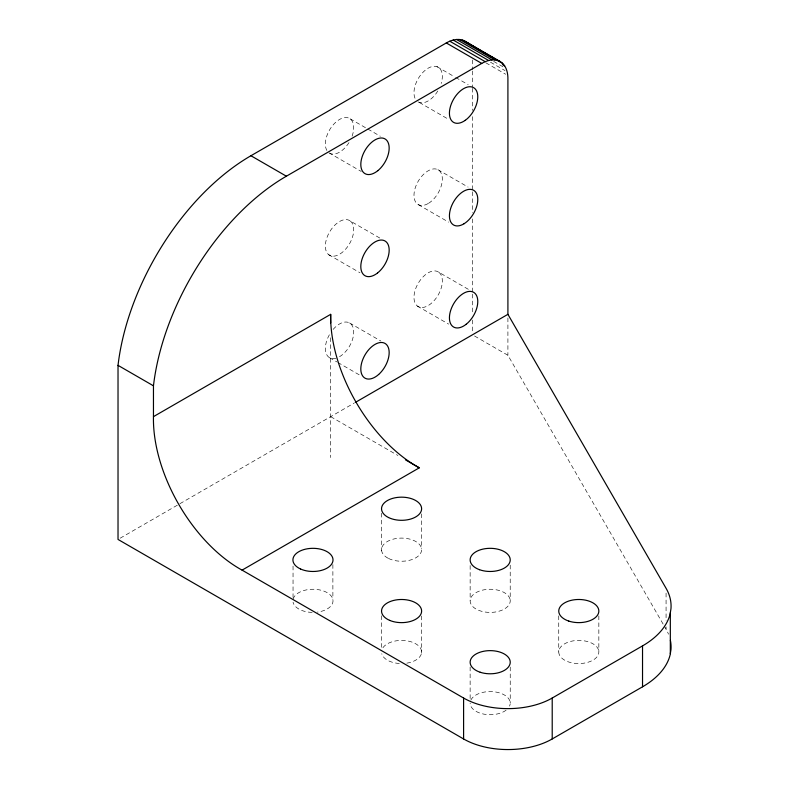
<?xml version="1.0" encoding="UTF-8"?>
<svg xmlns="http://www.w3.org/2000/svg" width="789" height="789" viewBox="0 0 789 789"><rect width="100%" height="100%" fill="white"/><g stroke="black" fill="none" stroke-linecap="round" stroke-linejoin="round"><path stroke-width="0.59" stroke-dasharray="3.94 2.96" d="M120.155 538.206L354.172 403.09M493.628 61.374L503.007 66.799M490.502 62.213L505.098 70.635M485.886 62.824L505.69 74.265M436.909 66.631L454.632 76.858M455.677 77.46L468.183 84.689M419.403 102.491L448.596 119.346M350.129 118.814L366.806 128.449M367.852 129.051L380.357 136.27M437.885 169.645L468.114 187.101M328.964 152.819L361.273 171.479M418.426 204.706L448.665 222.153M350.355 221.058A20.05 11.579 -60 0 1 342.081 252.529A20.05 11.579 -60 0 1 326.192 240.073A20.05 11.579 -60 0 1 350.355 221.058L380.594 238.505M438.931 272.343A20.05 11.579 -60 0 1 430.755 303.804A20.05 11.579 -60 0 1 414.787 291.476A20.05 11.579 -60 0 1 438.931 272.343L469.159 289.8M474.544 336.006L507.909 355.267L663.618 624.957M328.737 254.719L360.011 272.777M417.381 306.073L448.655 324.131M349.566 322.948L380.84 341.006M329.516 357.673L336.814 361.885M337.86 362.486L359.754 375.13M330.68 416.651L397.942 455.49M664.23 626.022L666.074 629.227A97.461 56.275 0 0 1 668.52 634.218M472.335 59.934L472.335 69.797M472.335 71.03L472.345 87.046M472.345 88.279L472.355 110.47M472.355 116.634L472.394 190.583M472.394 191.816L472.404 212.774M472.404 218.938L472.443 292.897M472.443 294.129L472.453 312.612M472.453 320.009L472.463 332.337M666.074 593.111L666.074 620.795M666.074 626.821L666.074 629.227M598.841 615.874L598.841 651.98A20.05 11.579 0 0 1 568.77 662.01A20.05 11.579 0 0 1 568.77 641.96A20.05 11.579 0 0 1 598.841 651.98M558.74 615.874L558.74 651.98M510.217 565.121L510.217 601.228A20.05 11.579 0 0 1 479.554 610.647A20.05 11.579 0 0 1 480.777 590.606A20.05 11.579 0 0 1 510.217 601.228M510.236 667.03L510.236 703.147M507.909 317.947L507.909 355.267M470.145 565.516L470.145 600.419M470.136 667.03L470.136 699.537M421.563 513.876L421.563 548.779M421.504 615.953L421.504 653.262M381.649 615.795L381.649 648.302M381.58 513.235L381.58 550.554M332.879 564.569L332.879 599.472M330.68 337.761L330.68 457.581M293.044 566.068L293.044 597.362M326.883 150.492A20.05 11.579 -60 0 1 339.99 119.198A20.05 11.579 -60 0 1 351.786 137.01M348.975 142.592A20.05 11.579 -60 0 1 329.822 153.342M293.123 599.157A20.05 11.579 0 0 1 313.42 589.255A20.05 11.579 0 0 1 332.919 599.679A20.05 11.579 0 0 1 317.365 612.116M312.158 612.392A20.05 11.579 0 0 1 293.044 602.175M333.106 329.447A20.05 11.579 -60 0 1 353.59 329.96A20.05 11.579 -60 0 1 336.775 357.969M335.877 358.245A20.05 11.579 -60 0 1 325.679 351.726A20.05 11.579 -60 0 1 330.621 332.741M415.004 98.26A20.05 11.579 -60 0 1 428.309 68.101A20.05 11.579 -60 0 1 441.199 83.466M437.796 90.991A20.05 11.579 -60 0 1 416.819 100.933M382.902 647.769A20.05 11.579 0 0 1 416.898 644.524A20.05 11.579 0 0 1 405.615 663.322M399.352 663.49A20.05 11.579 0 0 1 381.748 653.726M470.816 700.149A20.05 11.579 0 0 1 495.374 691.963A20.05 11.579 0 0 1 509.546 706.135M506.094 710.189A20.05 11.579 0 0 1 483.736 714.104A20.05 11.579 0 0 1 470.136 703.147M388.523 558.454A20.05 11.579 0 0 0 421.277 551.797A20.05 11.579 0 0 0 394.914 538.749A20.05 11.579 0 0 0 388.523 558.454M428.575 203.296A20.05 11.579 -60 0 0 440.223 171.607A20.05 11.579 -60 0 0 415.675 186.618A20.05 11.579 -60 0 0 428.575 203.296"/><path stroke-width="1.18" d="M670.394 640.352A97.461 56.275 0 0 1 670.966 649.682L670.127 654.85A97.461 56.275 0 0 1 642.532 686.805L552.211 738.958A62.656 36.176 0 0 1 463.597 738.958L118.025 539.439L118.025 365.356A189.922 109.651 -60 0 1 250.932 155.739L446.298 42.951C451.86 39.736 459.178 37.803 465.076 41.275L500.522 61.739C506.351 65.477 508.057 72.904 507.909 79.413L507.909 314.338L666.074 588.298A97.461 56.275 0 0 1 670.966 608.753L670.127 613.921A97.461 56.275 0 0 1 642.532 645.885L552.211 698.028A62.656 36.176 0 0 1 463.597 698.028L242.075 570.131A122.226 70.566 60 0 1 153.46 416.651L153.46 385.821A189.922 109.651 -60 0 1 286.377 176.203L481.744 63.416C487.306 60.191 494.624 58.268 500.522 61.739M153.46 416.651L330.68 314.338A122.226 70.566 60 0 0 419.294 467.818L242.075 570.131M355.237 402.479L507.909 314.338M462.482 40.071L497.928 60.536M480.886 50.861L465.076 41.275M482.967 52.074L494.437 58.692M496.518 59.895L502.78 63.505M459.602 39.46L495.048 59.925M502.573 64.599L504.664 65.803M456.496 39.45L491.942 59.915M453.202 40.032L488.638 60.497M449.779 41.206L485.225 61.67M446.298 42.951L481.744 63.416M250.932 155.739L286.377 176.203M405.418 459.8L419.294 467.818M118.025 365.356L153.46 385.821M670.325 612.737L670.325 653.667M642.532 645.885L642.532 686.805M552.211 698.028L552.211 738.958M463.597 698.028L463.597 738.958M330.68 314.338L330.68 322.967M377.862 170.651A20.05 11.579 -60 0 0 385.574 139.278A20.05 11.579 -60 0 0 361.53 158.914A20.05 11.579 -60 0 0 377.862 170.651M300.54 568.987A20.05 11.579 0 0 0 332.8 561.571A20.05 11.579 0 0 0 305.55 549.144A20.05 11.579 0 0 0 300.54 568.987M388.523 517.525A20.05 11.579 0 0 0 421.277 510.877A20.05 11.579 0 0 0 394.914 497.82A20.05 11.579 0 0 0 388.523 517.525M479.554 569.717A20.05 11.579 0 0 0 510.217 560.308A20.05 11.579 0 0 0 480.777 549.677A20.05 11.579 0 0 0 479.554 569.717M378.661 374.469A20.05 11.579 -60 0 0 385.012 343.412A20.05 11.579 -60 0 0 361.293 364.439A20.05 11.579 -60 0 0 378.661 374.469M465.293 120.293A20.05 11.579 -60 0 0 474.939 88.654A20.05 11.579 -60 0 0 450.558 106.12A20.05 11.579 -60 0 0 465.293 120.293M389.687 620.381A20.05 11.579 0 0 0 421.504 612.333A20.05 11.579 0 0 0 393.533 600.459A20.05 11.579 0 0 0 389.687 620.381M466.191 324.269A20.05 11.579 -60 0 0 474.376 292.808A20.05 11.579 -60 0 0 450.233 311.941A20.05 11.579 -60 0 0 466.191 324.269M464.021 223.76A20.05 11.579 -60 0 0 475.668 192.072A20.05 11.579 -60 0 0 451.121 207.083A20.05 11.579 -60 0 0 464.021 223.76M377.527 272.994A20.05 11.579 -60 0 0 385.801 241.513A20.05 11.579 -60 0 0 361.638 260.538A20.05 11.579 -60 0 0 377.527 272.994M568.77 621.081A20.05 11.579 0 0 0 598.841 611.061A20.05 11.579 0 0 0 568.77 601.031A20.05 11.579 0 0 0 568.77 621.081M480.156 672.238A20.05 11.579 0 0 0 510.236 662.218A20.05 11.579 0 0 0 480.156 652.187A20.05 11.579 0 0 0 480.156 672.238"/></g></svg>
